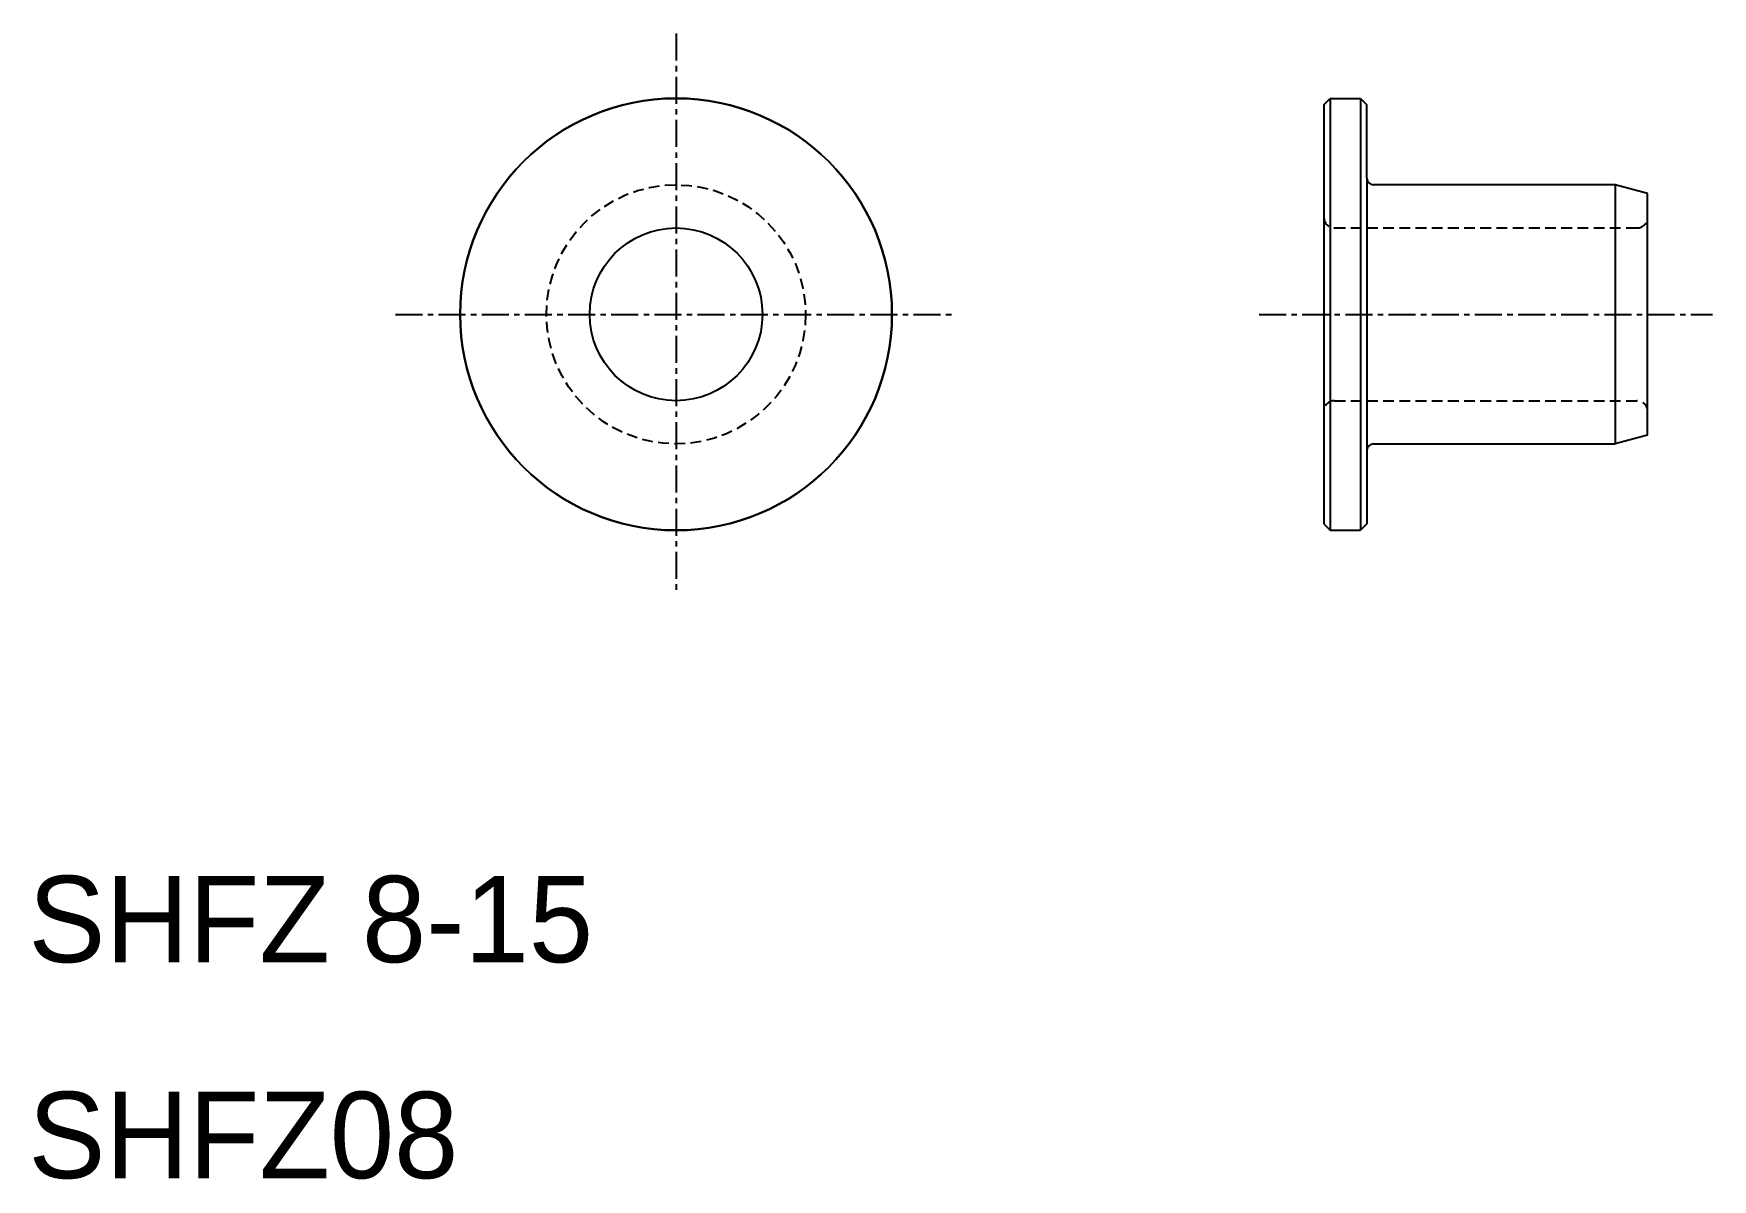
# Model space of a CAD drawing. Extents: x 10.2 to 88, y 9.9 to 63.
import ezdxf

# ---------------------------------------------------------------- set-up
doc = ezdxf.new("R2010")
doc.units = 0
doc.linetypes.add('CENTER', pattern=[2, 1.25, -0.25, 0.25, -0.25])
doc.linetypes.add('DASHED', pattern=[0.75, 0.5, -0.25])
doc.layers.get('0').update_dxf_attribs({"linetype": 'CONTINUOUS'})
doc.layers.add('CENTER', color=1, linetype='CENTER')

msp = doc.modelspace()

# ---------------------------------------------------------------- linework, layer by layer
at = {"color": 7, "linetype": 'CONTINUOUS'}
for p, q in [((70, 59.7), (70.3, 60)), ((70.3, 60), (70.3, 40)), ((70.3, 60), (71.7, 60)), ((71.7, 60), (72, 59.7)), ((71.7, 60), (71.7, 40)), ((70, 59.7), (70, 40.3)), ((72, 56.3), (72, 59.7)), ((72, 56.3), (72, 43.7)), ((83.5, 56), (72.3, 56)), ((85, 55.598), (83.5, 56)), ((83.5, 56), (83.5, 44)), ((85, 44.402), (85, 55.598)), ((85, 44.402), (83.5, 44)), ((72, 43.7), (72, 40.3)), ((72.3, 44), (83.5, 44)), ((70, 40.3), (70.3, 40)), ((70.3, 40), (71.7, 40)), ((72, 40.3), (71.7, 40))]:
    msp.add_line(p, q, dxfattribs=at)
at = {"color": 3, "linetype": 'DASHED'}
for p, q in [((70.5, 54), (84.5, 54)), ((70.5, 46), (84.5, 46))]:
    msp.add_line(p, q, dxfattribs=at)
at = {"color": 7, "linetype": 'CONTINUOUS'}
msp.add_lwpolyline([(30, 50, 1), (50, 50, 1)], format="xyb", close=True, dxfattribs=at)
for radius in [10, 4]:
    msp.add_circle((40, 50), radius, dxfattribs=at)
at = {"color": 3, "linetype": 'DASHED'}
msp.add_circle((40, 50), 6, dxfattribs=at)
at = {"color": 7, "linetype": 'CONTINUOUS'}
for centre, start, end in [((72.3, 56.3), 180, 270), ((72.3, 43.7), 90, 180)]:
    msp.add_arc(centre, 0.3, start, end, dxfattribs=at)
at = {"color": 3, "linetype": 'DASHED'}
for centre, start, end in [((70.5, 54.5), 180, 270), ((84.5, 54.5), 270, 0), ((70.5, 45.5), 90, 180), ((84.5, 45.5), 0, 90)]:
    msp.add_arc(centre, 0.5, start, end, dxfattribs=at)
at = {"layer": 'CENTER', "color": 1, "linetype": 'CENTER'}
for p, q in [((40, 63), (40, 37)), ((27, 50), (53, 50)), ((67, 50), (88, 50))]:
    msp.add_line(p, q, dxfattribs=at)

# ---------------------------------------------------------------- texts
at = {"color": 7, "linetype": 'CONTINUOUS'}
for s, p in [('SHFZ 8-15', (10, 20)), ('SHFZ08', (10, 10))]:
    msp.add_text(s, height=4, dxfattribs=at).set_placement(p)

doc.saveas('drawing.dxf')
